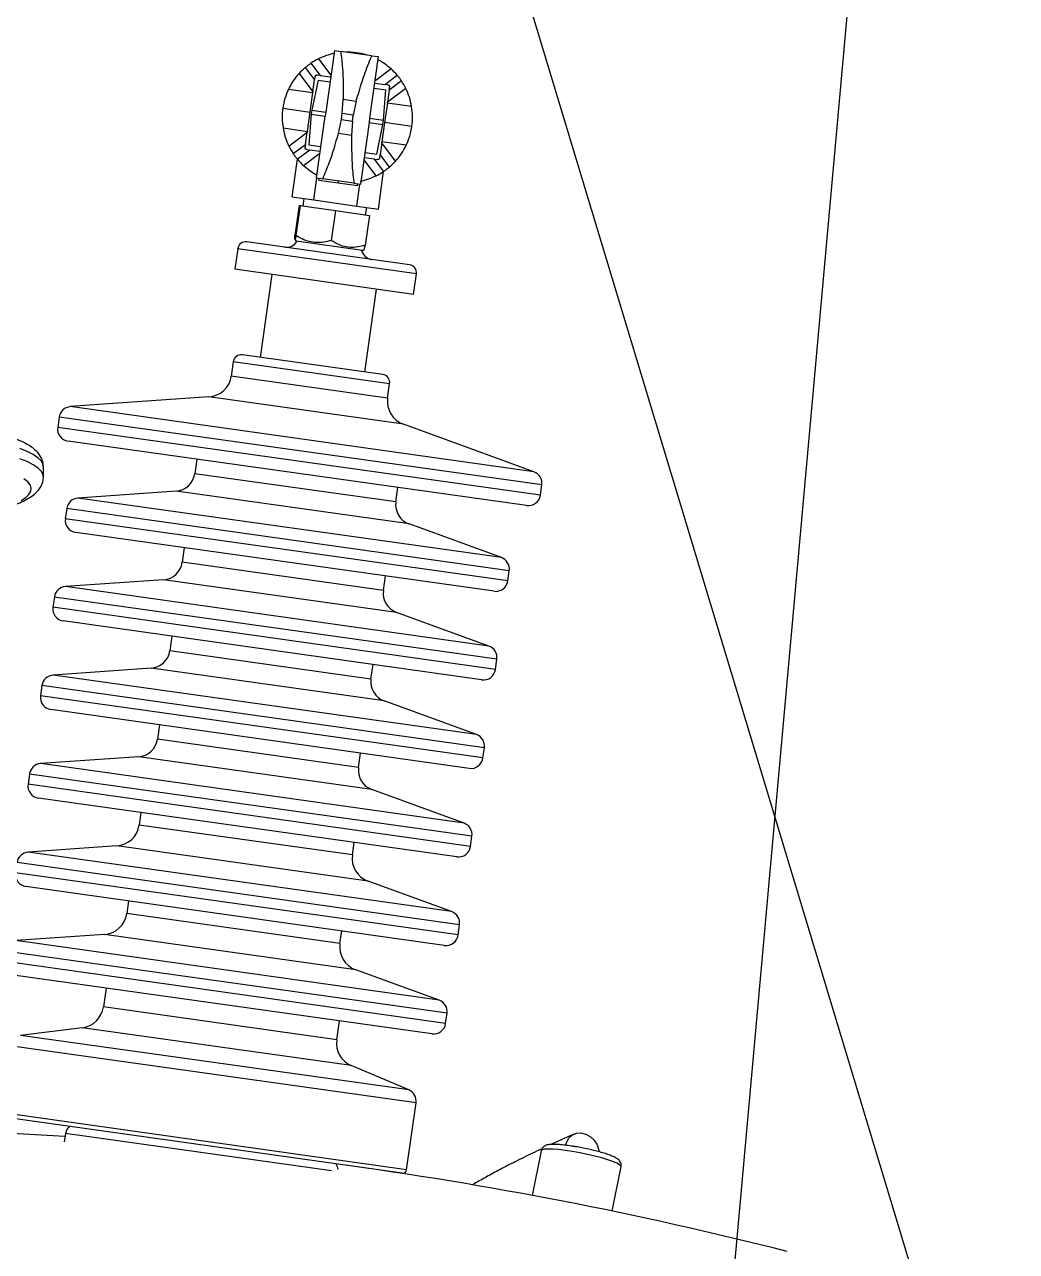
# Model space of a CAD drawing. Header units: millimetres. Extents: x 0 to 6631, y 0 to 4689.
# Drawn here: x 1460.6 to 1704.2, y 3558.3 to 3859.5 of the extents above; entities that cross this region are included whole.
import ezdxf

# ---------------------------------------------------------------- set-up
doc = ezdxf.new("R2010")
doc.units = ezdxf.units.MM
doc.header["$LTSCALE"] = 13
doc.layers.add('几何体', color=7, linetype='Continuous')
doc.layers.add('注释', color=2, linetype='Continuous')
doc.styles.get("Standard").update_dxf_attribs({"font": 'gbenor.shx', "bigfont": 'gbcbig.shx'})
doc.dimstyles.new('SLDDIMSTYLE2', dxfattribs={"dimtxt": 0.18, "dimasz": 40.8, "dimexe": 0, "dimexo": 0.0625, "dimgap": 0, "dimtad": 0, "dimtih": 1, "dimtoh": 1, "dimdec": 0, "dimrnd": 1e-09, "dimzin": 0, "dimdsep": 46, "dimtxsty": 'Standard', "dimsah": 1, "dimcen": 0.09, "dimadec": 0, "dimazin": 0, "dimtfac": 40.8, "dimtdec": 0, "dimtofl": 0, "dimtmove": 0, "dimatfit": 3, "dimfxl": 1, "dimfrac": 2, "dimtolj": 1, "dimtzin": 0, "dimarcsym": 0})

msp = doc.modelspace()

# ---------------------------------------------------------------- linework, layer by layer
at = {"layer": '几何体'}
for p, q in [((1536.65, 3853.18), (1534.52, 3838.05)), ((1536.65, 3853.18), (1538.22, 3852.96)), ((1545.87, 3851.89), (1538.22, 3852.96)), ((1542.07, 3852.62), (1542.04, 3852.42)), ((1530.91, 3850.05), (1533.17, 3847.06)), ((1532.78, 3851.13), (1535.8, 3847.13)), ((1547.44, 3851.66), (1545.31, 3836.54)), ((1545.87, 3851.89), (1547.44, 3851.66)), ((1527.99, 3847.52), (1531.38, 3843.02)), ((1531.8, 3846.02), (1529.54, 3849.02)), ((1531.9, 3846.73), (1531.8, 3846.02)), ((1533.17, 3847.06), (1532.47, 3847.15)), ((1533.17, 3847.06), (1535.74, 3846.69)), ((1550.59, 3848.63), (1546.59, 3845.62)), ((1549.09, 3844.82), (1552.09, 3847.08)), ((1525.4, 3843.65), (1531.35, 3842.82)), ((1532.64, 3845.87), (1531.1, 3838.53)), ((1531.38, 3843.02), (1531.8, 3846.02)), ((1532.64, 3845.87), (1535.51, 3845.46)), ((1546.4, 3843.93), (1549.28, 3843.53)), ((1546.53, 3845.18), (1549.09, 3844.82)), ((1548.73, 3836.06), (1549.28, 3843.53)), ((1549.8, 3844.72), (1549.09, 3844.82)), ((1554.2, 3843.84), (1549.7, 3840.45)), ((1550.12, 3843.45), (1549.7, 3840.45)), ((1553.12, 3845.71), (1550.12, 3843.45)), ((1550.12, 3843.45), (1550.22, 3844.15)), ((1530.68, 3838.06), (1531.35, 3842.82)), ((1531.38, 3843.02), (1531.35, 3842.82)), ((1538.61, 3837.69), (1538.85, 3841.22)), ((1538.85, 3841.22), (1542.02, 3840.77)), ((1542.02, 3840.77), (1541.28, 3837.32)), ((1549.67, 3840.24), (1549, 3835.49)), ((1549.67, 3840.24), (1549.7, 3840.45)), ((1555.63, 3839.41), (1549.67, 3840.24)), ((1524, 3839), (1530.68, 3838.06)), ((1530.02, 3833.31), (1530.68, 3838.06)), ((1530.96, 3837.5), (1530.41, 3830.02)), ((1531.1, 3838.53), (1530.96, 3837.5)), ((1530.96, 3837.5), (1534.38, 3837.02)), ((1531.1, 3838.53), (1534.52, 3838.05)), ((1534.52, 3838.05), (1534.38, 3837.02)), ((1538.41, 3836.24), (1538.61, 3837.69)), ((1541.28, 3837.32), (1538.61, 3837.69)), ((1541.08, 3835.86), (1541.28, 3837.32)), ((1532.25, 3821.89), (1534.38, 3837.02)), ((1537.67, 3832.78), (1538.41, 3836.24)), ((1538.41, 3836.24), (1541.08, 3835.86)), ((1541.08, 3835.86), (1540.84, 3832.34)), ((1545.17, 3835.5), (1543.04, 3820.37)), ((1545.31, 3836.54), (1545.17, 3835.5)), ((1545.17, 3835.5), (1548.58, 3835.02)), ((1545.31, 3836.54), (1548.73, 3836.06)), ((1547.05, 3827.69), (1548.58, 3835.02)), ((1549, 3835.49), (1548.34, 3830.74)), ((1548.58, 3835.02), (1548.73, 3836.06)), ((1555.69, 3834.55), (1549, 3835.49)), ((1524.06, 3834.15), (1530.02, 3833.31)), ((1525.49, 3829.71), (1529.99, 3833.11)), ((1529.57, 3830.1), (1529.99, 3833.11)), ((1530.02, 3833.31), (1529.99, 3833.11)), ((1540.84, 3832.34), (1537.67, 3832.78)), ((1526.57, 3827.85), (1529.57, 3830.1)), ((1530.6, 3828.74), (1527.6, 3826.48)), ((1529.57, 3830.1), (1529.47, 3829.4)), ((1529.89, 3828.83), (1530.6, 3828.74)), ((1530.41, 3830.02), (1533.28, 3829.62)), ((1533.16, 3828.37), (1530.6, 3828.74)), ((1548.31, 3830.53), (1547.89, 3827.53)), ((1548.31, 3830.53), (1548.34, 3830.74)), ((1551.7, 3826.03), (1548.31, 3830.53)), ((1554.29, 3829.9), (1548.34, 3830.74)), ((1526.31, 3817.22), (1527.61, 3826.47)), ((1529.1, 3824.92), (1533.1, 3827.94)), ((1546.91, 3822.42), (1543.89, 3826.42)), ((1546.52, 3826.5), (1543.95, 3826.86)), ((1544.18, 3828.09), (1547.05, 3827.69)), ((1548.77, 3823.5), (1546.52, 3826.5)), ((1546.52, 3826.5), (1547.22, 3826.4)), ((1547.79, 3826.82), (1547.89, 3827.53)), ((1547.89, 3827.53), (1550.14, 3824.53)), ((1547.46, 3814.25), (1548.76, 3823.49)), ((1531.6, 3816.48), (1532.36, 3821.87)), ((1532.25, 3821.89), (1533.82, 3821.67)), ((1532.83, 3821.35), (1532.89, 3821.8)), ((1532.83, 3821.35), (1542.34, 3820.02)), ((1541.47, 3820.59), (1533.82, 3821.67)), ((1537.58, 3820.68), (1537.65, 3821.13)), ((1541.47, 3820.59), (1543.04, 3820.37)), ((1542.18, 3814.99), (1542.93, 3820.39)), ((1542.34, 3820.02), (1542.4, 3820.46)), ((1526.31, 3817.22), (1531.6, 3816.48)), ((1529.18, 3816.82), (1528.93, 3815)), ((1531.6, 3816.48), (1542.18, 3814.99)), ((1527.98, 3815.14), (1526.95, 3807.81)), ((1528.26, 3815.1), (1527.23, 3807.77)), ((1527.98, 3815.14), (1528.26, 3815.1)), ((1528.26, 3815.1), (1536.91, 3813.88)), ((1536.91, 3813.88), (1535.88, 3806.56)), ((1536.91, 3813.88), (1545.29, 3812.7)), ((1542.18, 3814.99), (1547.46, 3814.25)), ((1544.34, 3812.84), (1544.59, 3814.65)), ((1545.29, 3812.7), (1544.26, 3805.38)), ((1512.92, 3804.5), (1512.21, 3799.45)), ((1556.83, 3798.32), (1512.92, 3804.5)), ((1555.13, 3800.58), (1515.17, 3806.19)), ((1526.91, 3806.75), (1527.28, 3806.35)), ((1543.54, 3804.06), (1527.28, 3806.35)), ((1543.54, 3804.06), (1544, 3804.34)), ((1556.12, 3793.28), (1512.21, 3799.45)), ((1521.32, 3798.17), (1518.47, 3777.84)), ((1556.12, 3793.28), (1556.83, 3798.32)), ((1544.15, 3774.23), (1547.01, 3794.56)), ((1548.53, 3773.61), (1514.09, 3778.45)), ((1511.84, 3776.75), (1511.34, 3773.26)), ((1550.22, 3771.36), (1511.84, 3776.75)), ((1549.73, 3767.86), (1511.34, 3773.26)), ((1549.73, 3767.86), (1550.22, 3771.36)), ((1505.83, 3768.12), (1471.81, 3765.74)), ((1553.61, 3761.4), (1505.83, 3768.12)), ((1585.66, 3749.74), (1471.81, 3765.74)), ((1469.06, 3763.17), (1468.71, 3760.66)), ((1587.6, 3746.51), (1469.06, 3763.17)), ((1587.25, 3744), (1468.71, 3760.66)), ((1585.66, 3749.74), (1553.61, 3761.4)), ((1583.87, 3741.46), (1471.25, 3757.28)), ((1465.21, 3748.52), (1465.21, 3751.01)), ((1502.86, 3752.84), (1502.36, 3749.28)), ((1551.76, 3742.34), (1502.36, 3749.28)), ((1497.77, 3745), (1473.7, 3743.31)), ((1554.99, 3736.96), (1497.77, 3745)), ((1551.76, 3742.34), (1552.26, 3745.9)), ((1587.25, 3744), (1587.6, 3746.51)), ((1577.67, 3728.7), (1473.7, 3743.31)), ((1470.94, 3740.74), (1470.59, 3738.24)), ((1579.25, 3722.97), (1470.59, 3738.24)), ((1579.61, 3725.47), (1470.94, 3740.74)), ((1575.87, 3720.42), (1473.14, 3734.86)), ((1577.67, 3728.7), (1554.99, 3736.96)), ((1499.81, 3731.11), (1499.31, 3727.55)), ((1548.7, 3720.6), (1499.31, 3727.55)), ((1494.72, 3723.26), (1470.64, 3721.58)), ((1551.93, 3715.22), (1494.72, 3723.26)), ((1548.7, 3720.6), (1549.2, 3724.17)), ((1579.25, 3722.97), (1579.61, 3725.47)), ((1574.61, 3706.97), (1470.64, 3721.58)), ((1467.89, 3719.01), (1467.54, 3716.51)), ((1576.55, 3703.74), (1467.89, 3719.01)), ((1576.2, 3701.23), (1467.54, 3716.51)), ((1574.61, 3706.97), (1551.93, 3715.22)), ((1572.82, 3698.69), (1470.08, 3713.13)), ((1496.76, 3709.38), (1496.26, 3705.81)), ((1545.65, 3698.87), (1496.26, 3705.81)), ((1545.65, 3698.87), (1546.15, 3702.44)), ((1576.2, 3701.23), (1576.55, 3703.74)), ((1491.66, 3701.53), (1467.59, 3699.85)), ((1571.56, 3685.24), (1467.59, 3699.85)), ((1548.88, 3693.49), (1491.66, 3701.53)), ((1464.84, 3697.28), (1464.48, 3694.77)), ((1573.5, 3682.01), (1464.84, 3697.28)), ((1573.14, 3679.5), (1464.48, 3694.77)), ((1571.56, 3685.24), (1548.88, 3693.49)), ((1569.76, 3676.95), (1467.03, 3691.39)), ((1493.7, 3687.64), (1493.2, 3684.08)), ((1542.59, 3677.14), (1493.2, 3684.08)), ((1542.59, 3677.14), (1543.09, 3680.7)), ((1573.14, 3679.5), (1573.5, 3682.01)), ((1488.61, 3679.8), (1464.54, 3678.12)), ((1568.5, 3663.5), (1464.54, 3678.12)), ((1545.83, 3671.76), (1488.61, 3679.8)), ((1461.78, 3675.55), (1461.43, 3673.04)), ((1570.44, 3660.28), (1461.78, 3675.55)), ((1570.09, 3657.77), (1461.43, 3673.04)), ((1568.5, 3663.5), (1545.83, 3671.76)), ((1566.71, 3655.22), (1463.98, 3669.66)), ((1489.17, 3666.12), (1488.73, 3663.04)), ((1541.09, 3655.68), (1488.73, 3663.04)), ((1570.09, 3657.77), (1570.44, 3660.28)), ((1483.22, 3657.9), (1461.48, 3656.38)), ((1544.97, 3649.23), (1483.22, 3657.9)), ((1541.09, 3655.68), (1541.52, 3658.76)), ((1567.39, 3638.54), (1458.73, 3653.82)), ((1565.45, 3641.77), (1461.48, 3656.38)), ((1567.04, 3636.04), (1458.37, 3651.31)), ((1563.66, 3633.49), (1460.92, 3647.93)), ((1565.45, 3641.77), (1544.97, 3649.23)), ((1486.11, 3644.39), (1485.68, 3641.31)), ((1538.03, 3633.95), (1485.68, 3641.31)), ((1567.04, 3636.04), (1567.39, 3638.54)), ((1480.17, 3636.17), (1458.43, 3634.65)), ((1541.91, 3627.49), (1480.17, 3636.17)), ((1538.03, 3633.95), (1538.47, 3637.03)), ((1562.39, 3620.04), (1458.43, 3634.65)), ((1563.98, 3614.3), (1455.32, 3629.58)), ((1564.33, 3616.81), (1455.67, 3632.08)), ((1562.39, 3620.04), (1541.91, 3627.49)), ((1560.6, 3611.76), (1457.87, 3626.2)), ((1480.59, 3623), (1479.94, 3618.38)), ((1537.23, 3610.33), (1479.94, 3618.38)), ((1537.23, 3610.33), (1537.88, 3614.95)), ((1563.98, 3614.3), (1564.33, 3616.81)), ((1474.74, 3613.27), (1459.54, 3611.4)), ((1554.92, 3598), (1459.54, 3611.4)), ((1540.82, 3603.98), (1474.74, 3613.27)), ((1556.71, 3594.83), (1456.94, 3608.85)), ((1554.92, 3598), (1540.82, 3603.98)), ((1554.41, 3578.42), (1556.71, 3594.83)), ((1554.41, 3578.42), (1454.63, 3592.44)), ((1553.28, 3577.57), (1455.48, 3591.32)), ((1470.62, 3587.29), (1470.34, 3585.28)), ((1535.98, 3578.11), (1470.62, 3587.29)), ((1587.44, 3583.08), (1585.26, 3572.11)), ((1604.88, 3568.25), (1607.06, 3579.17))]:
    msp.add_line(p, q, dxfattribs=at)
at = {"layer": '几何体', "flags": 128}
for points in [[(1465.21, 3751.01), (1465.1, 3751.63), (1464.65, 3752.42), (1463.86, 3753.21), (1462.72, 3753.98), (1461.24, 3754.73), (1459.44, 3755.46)], [(1465.21, 3748.51), (1465.1, 3749.14), (1464.65, 3749.93), (1463.86, 3750.71), (1462.72, 3751.48), (1461.24, 3752.24), (1459.44, 3752.97)], [(1459.73, 3742.68), (1460.87, 3743.43), (1461.66, 3744.2), (1462.11, 3744.97), (1462.21, 3745.74), (1461.95, 3746.52), (1461.35, 3747.28), (1460.4, 3748.04)], [(1593.41, 3584.43), (1593.62, 3585.11), (1594.22, 3586.14), (1595.06, 3586.9), (1596.08, 3587.35), (1597.21, 3587.44), (1598.37, 3587.17), (1599.47, 3586.56), (1600.42, 3585.65), (1601.16, 3584.52), (1601.63, 3583.24), (1601.72, 3582.82)], [(1595.11, 3582.89), (1593.34, 3583.15), (1591.71, 3583.34), (1590.28, 3583.46), (1589.1, 3583.48), (1588.21, 3583.43), (1587.65, 3583.28), (1587.44, 3583.08)], [(1607.06, 3579.17), (1607.03, 3579.32), (1606.71, 3579.64), (1606.05, 3580.01), (1605.07, 3580.43), (1603.81, 3580.87), (1602.31, 3581.32), (1600.63, 3581.76), (1598.83, 3582.18), (1596.96, 3582.56), (1595.11, 3582.89)]]:
    msp.add_lwpolyline(points, dxfattribs=at)
at = {"layer": '几何体'}
for centre, radius, start, end in [((1539.84, 3836.78), 16, 101.9119, 116.1931), ((1539.84, 3836.78), 16, 82, 91.0687), ((1539.84, 3836.78), 16, 72.9313, 82), ((1539.84, 3836.78), 16, 116.1931, 123.9279), ((1539.84, 3836.78), 16, 47.8069, 62.0881), ((1539.84, 3836.78), 16, 137.8069, 154.5424), ((1539.84, 3836.78), 16, 130.0721, 137.8069), ((1539.84, 3836.78), 16, 40.0721, 47.8069), ((1539.84, 3836.78), 16, 154.5424, 172), ((1539.84, 3836.78), 16, 26.1931, 33.9279), ((1539.84, 3836.78), 16, 9.4576, 26.1931), ((1539.84, 3836.78), 16, 172, 189.4576), ((1539.84, 3836.78), 16, 352, 9.4576), ((1539.84, 3836.78), 16, 334.5424, 352), ((1539.84, 3836.78), 16, 189.4576, 206.1931), ((1539.84, 3836.78), 16, 206.1931, 213.9279), ((1539.84, 3836.78), 16, 317.8069, 334.5424), ((1539.84, 3836.78), 16, 220.0721, 227.8069), ((1539.84, 3836.78), 16, 310.0721, 317.8069), ((1539.84, 3836.78), 16, 227.8069, 242.5016), ((1539.84, 3836.78), 16, 281.4984, 296.1931), ((1539.84, 3836.78), 16, 296.1931, 303.9279), ((1514.89, 3804.22), 2, 82, 172), ((1524.9, 3807.85), 2.99, 262, 329.311), ((1546.24, 3804.85), 2.99, 194.689, 262), ((1554.85, 3798.6), 2, 352, 82), ((1513.81, 3776.48), 2, 82, 172), ((1505.42, 3774.09), 5.99, 274, 352), ((1548.25, 3771.64), 2, 352, 82), ((1472.02, 3762.75), 2.99, 94, 172), ((1555.66, 3767.03), 5.99, 172, 250), ((1471.67, 3760.25), 2.99, 172, 262), ((1497.42, 3749.97), 4.99, 274, 352), ((1584.64, 3746.93), 2.99, 352, 70), ((1584.28, 3744.42), 2.99, 262, 352), ((1473.91, 3740.33), 2.99, 94, 172), ((1556.69, 3741.64), 4.99, 172, 250), ((1473.56, 3737.82), 2.99, 172, 262), ((1494.37, 3728.24), 4.99, 274, 352), ((1576.64, 3725.89), 2.99, 352, 70), ((1576.29, 3723.38), 2.99, 262, 352), ((1470.85, 3718.6), 2.99, 94, 172), ((1553.64, 3719.91), 4.99, 172, 250), ((1470.5, 3716.09), 2.99, 172, 262), ((1491.32, 3706.51), 4.99, 274, 352), ((1573.59, 3704.16), 2.99, 352, 70), ((1467.8, 3696.86), 2.99, 94, 172), ((1550.59, 3698.18), 4.99, 172, 250), ((1573.24, 3701.65), 2.99, 262, 352), ((1467.45, 3694.36), 2.99, 172, 262), ((1488.26, 3684.78), 4.99, 274, 352), ((1570.53, 3682.43), 2.99, 352, 70), ((1464.74, 3675.13), 2.99, 94, 172), ((1570.18, 3679.92), 2.99, 262, 352), ((1547.53, 3676.45), 4.99, 172, 250), ((1464.39, 3672.62), 2.99, 172, 262), ((1482.81, 3663.88), 5.99, 274, 352), ((1567.48, 3660.69), 2.99, 352, 70), ((1567.13, 3658.19), 2.99, 262, 352), ((1461.69, 3653.4), 2.99, 94, 172), ((1547.01, 3654.85), 5.99, 172, 250), ((1461.34, 3650.89), 2.99, 172, 262), ((1564.42, 3638.96), 2.99, 352, 70), ((1479.75, 3642.14), 5.99, 274, 352), ((1564.07, 3636.45), 2.99, 262, 352), ((1543.96, 3633.12), 5.99, 172, 250), ((1474.01, 3619.21), 5.99, 277, 352), ((1561.37, 3617.23), 2.99, 352, 70), ((1561.02, 3614.72), 2.99, 262, 352), ((1543.16, 3609.49), 5.99, 172, 247), ((1553.75, 3595.24), 2.99, 352, 67), ((1405.35, 2604.54), 984.15, 86.20389, 94.33244), ((1405.35, 2604.54), 984.15, 75.73634, 82.31012), ((1553.42, 3578.56), 0.998, 262, 352)]:
    msp.add_arc(centre, radius, start, end, dxfattribs=at)
for points, knots in [([(1538.22, 3852.96), (1538.38, 3851.57), (1538.83, 3847.7), (1538.84, 3843.75), (1538.85, 3841.22)], [0, 0, 0, 0, 0.358563, 1, 1, 1, 1]), ([(1529.54, 3849.02), (1529.6, 3849.06), (1529.7, 3849.15), (1529.93, 3849.34), (1530.2, 3849.54), (1530.47, 3849.74), (1530.73, 3849.93), (1530.85, 3850.01), (1530.91, 3850.05)], [0, 0, 0, 0, 0.163826, 0.327654, 0.491393, 0.654851, 0.818278, 1, 1, 1, 1]), ([(1542.02, 3840.77), (1542.49, 3842.34), (1543.43, 3845.47), (1544.68, 3849.21), (1545.6, 3851.29), (1545.87, 3851.89)], [0, 0, 0, 0, 0.415167, 0.831259, 1, 1, 1, 1]), ([(1531.9, 3846.73), (1531.91, 3846.78), (1531.94, 3846.89), (1532.04, 3847.03), (1532.18, 3847.12), (1532.32, 3847.16), (1532.42, 3847.16), (1532.47, 3847.15)], [0, 0, 0, 0, 0.213614, 0.427878, 0.626448, 0.816251, 1, 1, 1, 1]), ([(1552.09, 3847.08), (1552.13, 3847.02), (1552.22, 3846.92), (1552.41, 3846.69), (1552.61, 3846.42), (1552.81, 3846.15), (1553, 3845.89), (1553.08, 3845.77), (1553.12, 3845.71)], [0, 0, 0, 0, 0.163826, 0.327654, 0.491393, 0.654851, 0.818278, 1, 1, 1, 1]), ([(1549.8, 3844.72), (1549.85, 3844.71), (1549.96, 3844.68), (1550.09, 3844.58), (1550.18, 3844.44), (1550.23, 3844.3), (1550.22, 3844.2), (1550.22, 3844.15)], [0, 0, 0, 0, 0.213614, 0.427878, 0.626448, 0.816251, 1, 1, 1, 1]), ([(1533.82, 3821.67), (1534.36, 3822.96), (1535.86, 3826.56), (1536.96, 3830.35), (1537.67, 3832.78)], [0, 0, 0, 0, 0.358563, 1, 1, 1, 1]), ([(1540.84, 3832.34), (1540.86, 3830.7), (1540.9, 3827.43), (1541.07, 3823.49), (1541.38, 3821.24), (1541.47, 3820.59)], [0, 0, 0, 0, 0.415167, 0.831259, 1, 1, 1, 1]), ([(1529.89, 3828.83), (1529.84, 3828.85), (1529.73, 3828.87), (1529.6, 3828.98), (1529.5, 3829.11), (1529.46, 3829.26), (1529.46, 3829.35), (1529.47, 3829.4)], [0, 0, 0, 0, 0.213614, 0.427878, 0.626448, 0.816251, 1, 1, 1, 1]), ([(1527.6, 3826.48), (1527.56, 3826.53), (1527.47, 3826.63), (1527.28, 3826.87), (1527.08, 3827.13), (1526.88, 3827.4), (1526.69, 3827.66), (1526.61, 3827.78), (1526.57, 3827.85)], [0, 0, 0, 0, 0.163826, 0.327654, 0.491393, 0.654851, 0.818278, 1, 1, 1, 1]), ([(1547.79, 3826.82), (1547.77, 3826.77), (1547.75, 3826.66), (1547.64, 3826.53), (1547.51, 3826.44), (1547.37, 3826.39), (1547.27, 3826.4), (1547.22, 3826.4)], [0, 0, 0, 0, 0.213614, 0.427878, 0.626448, 0.816251, 1, 1, 1, 1]), ([(1550.14, 3824.53), (1550.09, 3824.49), (1549.99, 3824.4), (1549.75, 3824.21), (1549.49, 3824.01), (1549.22, 3823.81), (1548.96, 3823.62), (1548.84, 3823.54), (1548.77, 3823.5)], [0, 0, 0, 0, 0.163826, 0.327654, 0.491393, 0.654851, 0.818278, 1, 1, 1, 1]), ([(1526.91, 3806.83), (1526.91, 3806.97), (1526.91, 3807.21), (1526.94, 3807.65), (1526.95, 3807.81)], [0, 0, 0, 0, 0.627778, 1, 1, 1, 1]), ([(1527.23, 3807.77), (1527.18, 3807.53), (1527.07, 3807.04), (1526.97, 3806.68), (1526.95, 3806.75), (1526.94, 3806.78)], [0, 0, 0, 0, 0.4068363, 0.8232294, 1, 1, 1, 1]), ([(1535.88, 3806.56), (1535.72, 3806.51), (1534.99, 3806.29), (1533.66, 3806.03), (1531.85, 3805.97), (1530.04, 3806.34), (1528.49, 3807), (1527.59, 3807.55), (1527.23, 3807.77)], [0, 0, 0, 0, 0.055345, 0.250287, 0.444823, 0.653771, 0.863157, 1, 1, 1, 1]), ([(1544.26, 3805.38), (1543.65, 3805.21), (1542.41, 3804.86), (1540.52, 3804.76), (1538.64, 3805.11), (1537.1, 3805.78), (1536.22, 3806.35), (1535.88, 3806.56)], [0, 0, 0, 0, 0.213245, 0.431498, 0.645486, 0.868042, 1, 1, 1, 1]), ([(1543.98, 3804.38), (1543.99, 3804.38), (1544.03, 3804.39), (1544.13, 3804.8), (1544.22, 3805.23), (1544.26, 3805.38)], [0, 0, 0, 0, 0.254984, 0.722689, 1, 1, 1, 1]), ([(1465.17, 3751), (1465.17, 3751.31), (1465.16, 3752.01), (1464.79, 3753.06), (1464.19, 3754.07), (1463.36, 3754.99), (1462.27, 3755.87), (1460.83, 3756.75), (1459.02, 3757.59), (1456.87, 3758.38), (1454.86, 3759.01), (1453.45, 3759.36), (1452.95, 3759.49)], [0, 0, 0, 0, 0.058289, 0.136739, 0.217445, 0.306201, 0.409431, 0.531634, 0.666202, 0.79852, 0.926866, 1, 1, 1, 1]), ([(1444.57, 3738.34), (1445.44, 3738.48), (1447.36, 3738.8), (1450.09, 3739.35), (1452.78, 3739.96), (1455.24, 3740.63), (1457.46, 3741.34), (1459.46, 3742.12), (1461.23, 3742.99), (1462.65, 3743.92), (1463.74, 3744.91), (1464.51, 3745.92), (1464.99, 3747), (1465.23, 3747.9), (1465.18, 3748.4), (1465.17, 3748.51)], [0, 0, 0, 0, 0.073655, 0.163634, 0.254089, 0.345225, 0.437369, 0.53105, 0.627115, 0.726604, 0.804158, 0.869456, 0.928174, 0.983882, 1, 1, 1, 1]), ([(1471.78, 3589.03), (1471.63, 3588.92), (1471.32, 3588.72), (1470.86, 3588.16), (1470.71, 3587.63), (1470.62, 3587.29)], [0, 0, 0, 0, 0.249504, 0.517209, 1, 1, 1, 1]), ([(1595.68, 3584.1), (1595.4, 3584.15), (1594.58, 3584.28), (1593.3, 3584.45), (1591.91, 3584.58), (1590.68, 3584.64), (1589.62, 3584.62), (1588.86, 3584.51), (1588.18, 3584.2), (1587.66, 3583.73), (1587.53, 3583.31), (1587.46, 3583.11)], [0, 0, 0, 0, 0.0709284, 0.2067196, 0.343447, 0.4820856, 0.6252038, 0.782622, 0.8722414, 0.9386241, 1, 1, 1, 1]), ([(1595.54, 3587.16), (1593.74, 3586.37), (1591.83, 3585.54), (1589.95, 3584.65), (1589.85, 3584.61)], [0, 0, 0, 0, 0.947387, 1, 1, 1, 1]), ([(1587.65, 3583.57), (1586.88, 3583.21), (1584.68, 3582.18), (1581.24, 3580.47), (1577.47, 3578.53), (1574.16, 3576.73), (1571.88, 3575.46), (1570.7, 3574.77), (1570.47, 3574.64)], [0, 0, 0, 0, 0.132112, 0.377584, 0.596028, 0.789461, 0.959675, 1, 1, 1, 1]), ([(1607.05, 3579.19), (1607.07, 3579.41), (1607.11, 3579.84), (1606.86, 3580.39), (1606.54, 3580.79), (1606.12, 3581.13), (1605.54, 3581.47), (1604.69, 3581.85), (1603.55, 3582.26), (1602.22, 3582.67), (1600.71, 3583.07), (1599.1, 3583.45), (1597.48, 3583.79), (1596.33, 3583.99), (1595.75, 3584.09), (1595.68, 3584.1)], [0, 0, 0, 0, 0.047654, 0.093594, 0.140512, 0.196948, 0.278884, 0.384146, 0.483427, 0.587782, 0.689698, 0.790595, 0.891081, 0.986255, 1, 1, 1, 1]), ([(1537.55, 3578.44), (1537.54, 3578.68), (1537.52, 3579.22), (1537.17, 3579.64), (1536.99, 3579.86)], [0, 0, 0, 0, 0.455411, 1, 1, 1, 1])]:
    msp.add_open_spline(points, degree=3, knots=knots, dxfattribs=at)

# ---------------------------------------------------------------- leaders
at = {"layer": '注释'}
for points in [[(1616.77, 3352.29), (1676.73, 4018.77)], [(1704.16, 3468.85), (1547.22, 3988.37)]]:
    msp.add_leader(points, dimstyle='SLDDIMSTYLE2', dxfattribs=at)

doc.saveas('drawing.dxf')
